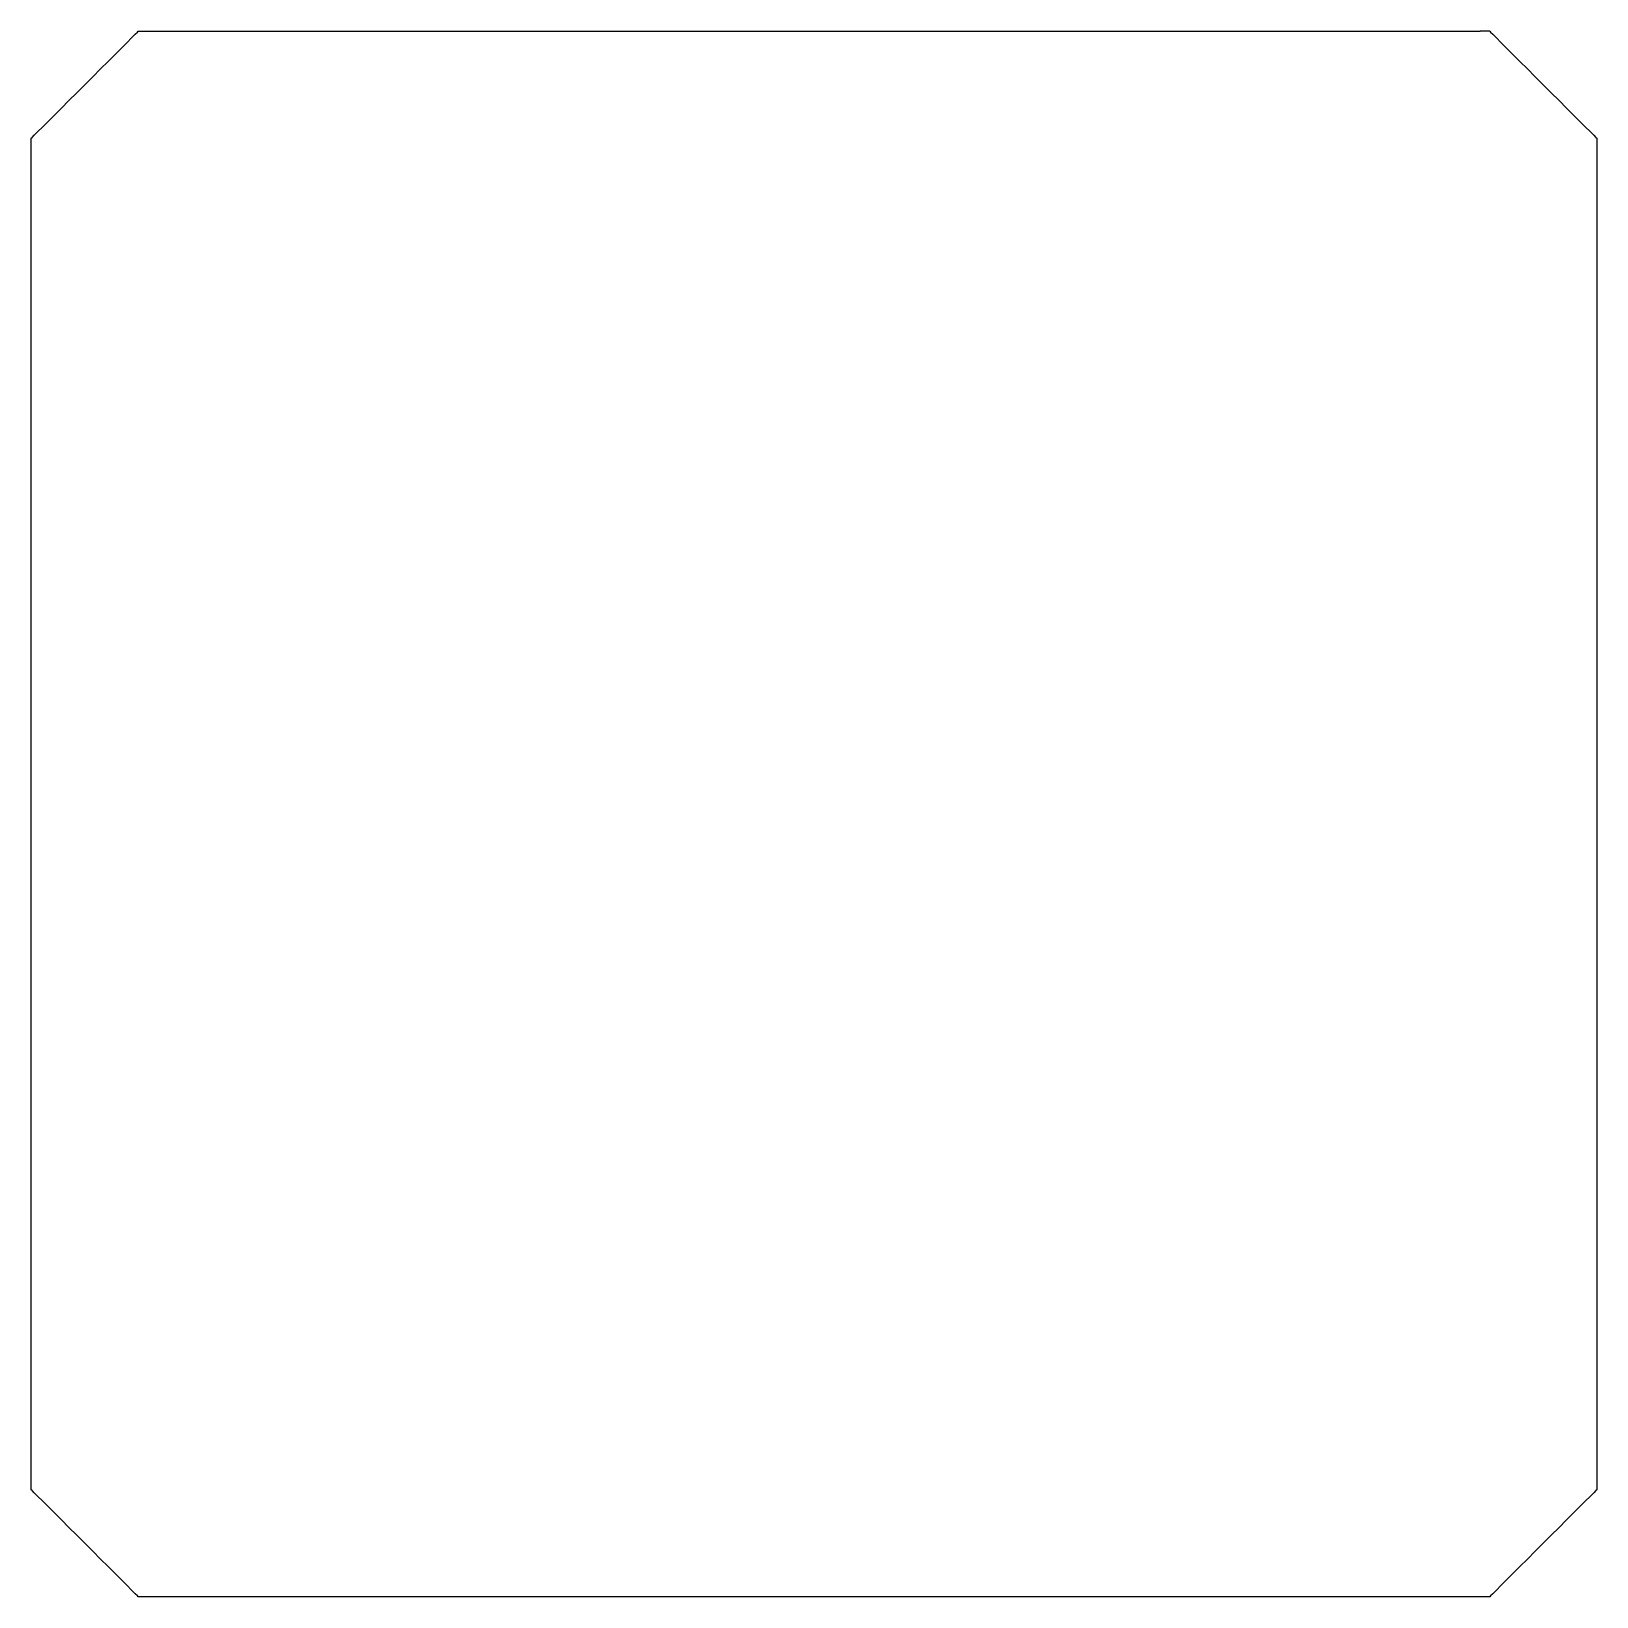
# Model space of a CAD drawing. Extents: x -403 to 96, y -97 to 697.
# Drawn here: x -96.1 to 96.1, y -96.1 to 96.1 of the extents above; entities that cross this region are included whole.
import ezdxf

# ---------------------------------------------------------------- set-up
doc = ezdxf.new("R2010")
doc.units = 0

msp = doc.modelspace()

# ---------------------------------------------------------------- linework, layer by layer
for p, q in [((-85.04, 94.06, 0), (-84.35, 94.75, 0)), ((-84.35, 94.75, 0), (-83.79, 95.31, 0)), ((-83.79, 95.31, 0), (-83.36, 95.74, 0)), ((-83.36, 95.74, 0), (-83.08, 96.01, 0)), ((-83.08, 96.01, 0), (-82.99, 96.11, 0)), ((-82.99, 96.11, 0), (-81.79, 96.11, 0)), ((-81.79, 96.11, 0), (-78.34, 96.11, 0)), ((-78.34, 96.11, 0), (-72.91, 96.11, 0)), ((-72.91, 96.11, 0), (-65.73, 96.11, 0)), ((-65.73, 96.11, 0), (-57.06, 96.11, 0)), ((-57.06, 96.11, 0), (-47.14, 96.11, 0)), ((-47.14, 96.11, 0), (-36.23, 96.11, 0)), ((-36.23, 96.11, 0), (-24.57, 96.11, 0)), ((-24.57, 96.11, 0), (-12.41, 96.11, 0)), ((-12.41, 96.11, 0), (0, 96.11, 0)), ((0, 96.11, 0), (12.41, 96.11, 0)), ((12.41, 96.11, 0), (24.56, 96.11, 0)), ((24.56, 96.11, 0), (36.22, 96.11, 0)), ((36.22, 96.11, 0), (47.14, 96.11, 0)), ((47.14, 96.11, 0), (57.06, 96.11, 0)), ((57.06, 96.11, 0), (65.73, 96.11, 0)), ((65.73, 96.11, 0), (72.91, 96.11, 0)), ((72.91, 96.11, 0), (78.34, 96.11, 0)), ((78.34, 96.11, 0), (81.79, 96.11, 0)), ((82.99, 96.11, 0), (81.79, 96.11, 0)), ((82.99, 96.11, 0), (83.08, 96.02, 0)), ((83.08, 96.02, 0), (83.36, 95.74, 0)), ((83.36, 95.74, 0), (83.79, 95.31, 0)), ((83.79, 95.31, 0), (84.35, 94.75, 0)), ((84.35, 94.75, 0), (85.04, 94.06, 0)), ((-87.61, 91.49, 0), (-86.69, 92.41, 0)), ((-86.69, 92.41, 0), (-85.82, 93.28, 0)), ((-85.82, 93.28, 0), (-85.04, 94.06, 0)), ((85.04, 94.06, 0), (85.82, 93.28, 0)), ((85.82, 93.28, 0), (86.69, 92.41, 0)), ((86.69, 92.41, 0), (87.61, 91.49, 0)), ((-89.55, 89.55, 0), (-88.57, 90.53, 0)), ((-88.57, 90.53, 0), (-87.61, 91.49, 0)), ((87.61, 91.49, 0), (88.57, 90.53, 0)), ((88.57, 90.53, 0), (89.55, 89.55, 0)), ((-91.49, 87.61, 0), (-90.53, 88.57, 0)), ((-90.53, 88.57, 0), (-89.55, 89.55, 0)), ((89.55, 89.55, 0), (90.53, 88.57, 0)), ((90.53, 88.57, 0), (91.49, 87.61, 0)), ((-93.28, 85.82, 0), (-92.41, 86.69, 0)), ((-92.41, 86.69, 0), (-91.49, 87.61, 0)), ((91.49, 87.61, 0), (92.41, 86.69, 0)), ((92.41, 86.69, 0), (93.28, 85.82, 0)), ((-94.75, 84.35, 0), (-94.06, 85.04, 0)), ((-94.06, 85.04, 0), (-93.28, 85.82, 0)), ((93.28, 85.82, 0), (94.06, 85.04, 0)), ((94.06, 85.04, 0), (94.75, 84.35, 0)), ((-96.11, 82.99, 0), (-96.02, 83.08, 0)), ((-96.11, 81.79, 0), (-96.11, 82.99, 0)), ((-96.02, 83.08, 0), (-95.74, 83.36, 0)), ((-95.74, 83.36, 0), (-95.31, 83.79, 0)), ((-95.31, 83.79, 0), (-94.75, 84.35, 0)), ((94.75, 84.35, 0), (95.31, 83.79, 0)), ((95.31, 83.79, 0), (95.74, 83.36, 0)), ((95.74, 83.36, 0), (96.01, 83.08, 0)), ((96.01, 83.08, 0), (96.11, 82.99, 0)), ((96.11, 82.99, 0), (96.11, 81.79, 0)), ((-96.11, 78.34, 0), (-96.11, 81.79, 0)), ((96.11, 81.79, 0), (96.11, 78.34, 0)), ((-96.11, 72.91, 0), (-96.11, 78.34, 0)), ((96.11, 78.34, 0), (96.11, 72.91, 0)), ((-96.11, 65.73, 0), (-96.11, 72.91, 0)), ((96.11, 72.91, 0), (96.11, 65.73, 0)), ((-96.11, 57.06, 0), (-96.11, 65.73, 0)), ((96.11, 65.73, 0), (96.11, 57.06, 0)), ((-96.11, 47.14, 0), (-96.11, 57.06, 0)), ((96.11, 57.06, 0), (96.11, 47.14, 0)), ((-96.11, 36.22, 0), (-96.11, 47.14, 0)), ((96.11, 47.14, 0), (96.11, 36.23, 0)), ((-96.11, 24.56, 0), (-96.11, 36.22, 0)), ((96.11, 36.23, 0), (96.11, 24.57, 0)), ((-96.11, 12.41, 0), (-96.11, 24.56, 0)), ((96.11, 24.57, 0), (96.11, 12.41, 0)), ((-96.11, 0), (-96.11, 12.41, 0)), ((96.11, 12.41, 0), (96.11, 0)), ((96.11, 0), (96.11, -12.41, 0)), ((-96.11, -12.41, 0), (-96.11, 0)), ((-96.11, -24.57, 0), (-96.11, -12.41, 0)), ((96.11, -12.41, 0), (96.11, -24.56, 0)), ((-96.11, -36.23, 0), (-96.11, -24.57, 0)), ((96.11, -24.56, 0), (96.11, -36.22, 0)), ((-96.11, -47.14, 0), (-96.11, -36.23, 0)), ((96.11, -36.22, 0), (96.11, -47.14, 0)), ((-96.11, -57.06, 0), (-96.11, -47.14, 0)), ((96.11, -47.14, 0), (96.11, -57.06, 0)), ((-96.11, -65.73, 0), (-96.11, -57.06, 0)), ((96.11, -57.06, 0), (96.11, -65.73, 0)), ((-96.11, -72.91, 0), (-96.11, -65.73, 0)), ((96.11, -65.73, 0), (96.11, -72.91, 0)), ((-96.11, -78.34, 0), (-96.11, -72.91, 0)), ((96.11, -72.91, 0), (96.11, -78.34, 0)), ((-96.11, -81.79, 0), (-96.11, -78.34, 0)), ((96.11, -78.34, 0), (96.11, -81.79, 0)), ((-96.11, -82.99, 0), (-96.11, -81.79, 0)), ((96.11, -81.79, 0), (96.11, -82.99, 0)), ((-96.01, -83.08, 0), (-96.11, -82.99, 0)), ((-95.74, -83.36, 0), (-96.01, -83.08, 0)), ((-95.31, -83.79, 0), (-95.74, -83.36, 0)), ((-94.75, -84.35, 0), (-95.31, -83.79, 0)), ((-94.06, -85.04, 0), (-94.75, -84.35, 0)), ((94.75, -84.35, 0), (94.06, -85.04, 0)), ((95.31, -83.79, 0), (94.75, -84.35, 0)), ((95.74, -83.36, 0), (95.31, -83.79, 0)), ((96.02, -83.08, 0), (95.74, -83.36, 0)), ((96.11, -82.99, 0), (96.02, -83.08, 0)), ((-93.28, -85.82, 0), (-94.06, -85.04, 0)), ((-92.41, -86.69, 0), (-93.28, -85.82, 0)), ((93.28, -85.82, 0), (92.41, -86.69, 0)), ((94.06, -85.04, 0), (93.28, -85.82, 0)), ((-91.49, -87.61, 0), (-92.41, -86.69, 0)), ((-90.53, -88.57, 0), (-91.49, -87.61, 0)), ((91.49, -87.61, 0), (90.53, -88.57, 0)), ((92.41, -86.69, 0), (91.49, -87.61, 0)), ((-89.55, -89.55, 0), (-90.53, -88.57, 0)), ((-88.57, -90.53, 0), (-89.55, -89.55, 0)), ((89.55, -89.55, 0), (88.57, -90.53, 0)), ((90.53, -88.57, 0), (89.55, -89.55, 0)), ((-87.61, -91.49, 0), (-88.57, -90.53, 0)), ((-86.69, -92.41, 0), (-87.61, -91.49, 0)), ((87.61, -91.49, 0), (86.69, -92.41, 0)), ((88.57, -90.53, 0), (87.61, -91.49, 0)), ((-85.82, -93.28, 0), (-86.69, -92.41, 0)), ((-85.04, -94.06, 0), (-85.82, -93.28, 0)), ((-84.35, -94.75, 0), (-85.04, -94.06, 0)), ((85.04, -94.06, 0), (84.35, -94.75, 0)), ((85.82, -93.28, 0), (85.04, -94.06, 0)), ((86.69, -92.41, 0), (85.82, -93.28, 0)), ((-83.79, -95.31, 0), (-84.35, -94.75, 0)), ((-83.36, -95.74, 0), (-83.79, -95.31, 0)), ((-83.08, -96.02, 0), (-83.36, -95.74, 0)), ((-82.99, -96.11, 0), (-83.08, -96.02, 0)), ((-81.79, -96.11, 0), (-82.99, -96.11, 0)), ((-78.34, -96.11, 0), (-81.79, -96.11, 0)), ((-72.91, -96.11, 0), (-78.34, -96.11, 0)), ((-65.73, -96.11, 0), (-72.91, -96.11, 0)), ((-57.06, -96.11, 0), (-65.73, -96.11, 0)), ((-47.14, -96.11, 0), (-57.06, -96.11, 0)), ((-36.22, -96.11, 0), (-47.14, -96.11, 0)), ((-24.56, -96.11, 0), (-36.22, -96.11, 0)), ((-12.41, -96.11, 0), (-24.56, -96.11, 0)), ((0, -96.11, 0), (-12.41, -96.11, 0)), ((12.41, -96.11, 0), (0, -96.11, 0)), ((24.57, -96.11, 0), (12.41, -96.11, 0)), ((36.23, -96.11, 0), (24.57, -96.11, 0)), ((47.14, -96.11, 0), (36.23, -96.11, 0)), ((57.06, -96.11, 0), (47.14, -96.11, 0)), ((65.73, -96.11, 0), (57.06, -96.11, 0)), ((72.91, -96.11, 0), (65.73, -96.11, 0)), ((78.34, -96.11, 0), (72.91, -96.11, 0)), ((81.79, -96.11, 0), (78.34, -96.11, 0)), ((82.99, -96.11, 0), (81.79, -96.11, 0)), ((83.08, -96.01, 0), (82.99, -96.11, 0)), ((83.36, -95.74, 0), (83.08, -96.01, 0)), ((83.79, -95.31, 0), (83.36, -95.74, 0)), ((84.35, -94.75, 0), (83.79, -95.31, 0))]:
    msp.add_line(p, q)

doc.saveas('drawing.dxf')
